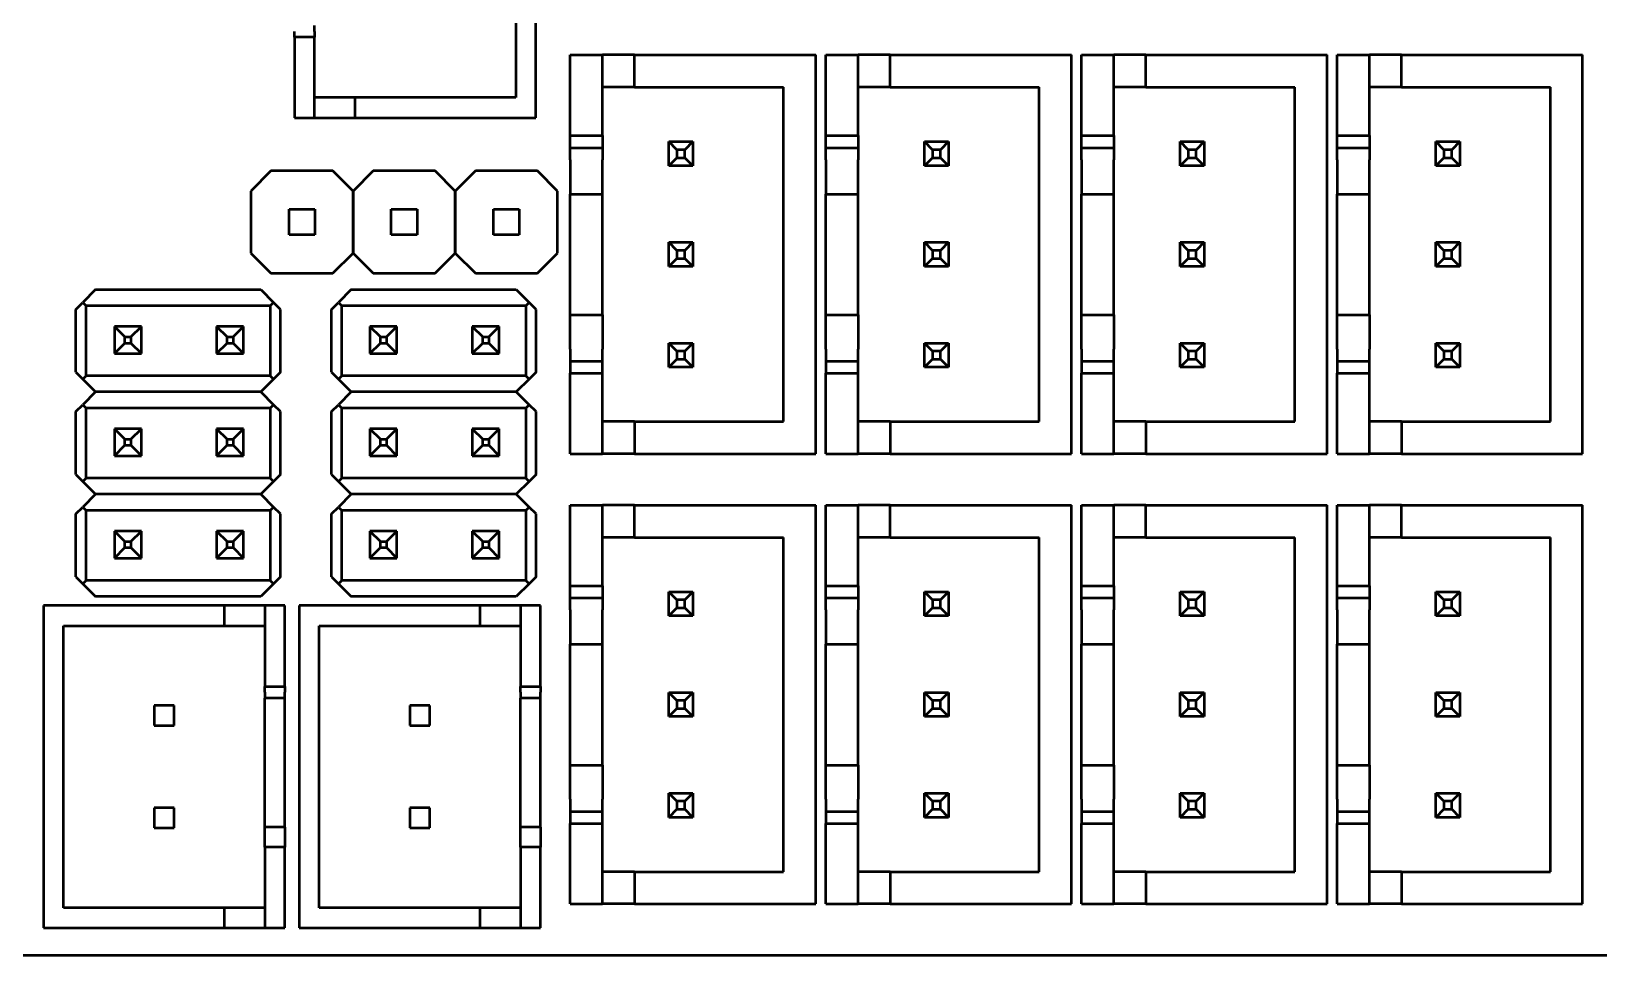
# Model space of a CAD drawing. Header units: inches. Extents: x 5.31 to 11.69, y 3.53 to 7.47.
# Drawn here: x 9.223 to 10.756, y 3.531 to 4.435 of the extents above; entities that cross this region are included whole.
import ezdxf

# ---------------------------------------------------------------- set-up
doc = ezdxf.new("R2010")
doc.units = ezdxf.units.IN
doc.header["$MEASUREMENT"] = 0
doc.layers.add('Visible (ANSI)', color=7, linetype='Continuous', lineweight=50)

msp = doc.modelspace()

# ---------------------------------------------------------------- linework, layer by layer
at = {"layer": 'Visible (ANSI)'}
for p, q in [((9.7168, 4.3504), (9.7168, 4.6653)), ((9.6971, 4.6456), (9.6971, 4.3701)), ((9.4806, 4.4292), (9.4806, 4.4349)), ((9.5003, 4.4349), (9.5003, 4.4407)), ((9.5003, 4.4349), (9.5003, 4.4292)), ((9.4806, 4.4292), (9.4806, 4.3504)), ((9.5003, 4.4292), (9.4806, 4.4292)), ((9.5003, 4.3504), (9.5003, 4.4292)), ((9.7503, 4.4118), (9.7818, 4.4118)), ((9.7503, 4.333), (9.7503, 4.4118)), ((9.8133, 4.4118), (9.7818, 4.4118)), ((9.7818, 4.333), (9.7818, 4.4118)), ((9.8133, 4.4118), (9.9904, 4.4118)), ((9.8133, 4.3803), (9.8133, 4.4118)), ((9.9904, 4.022), (9.9904, 4.4118)), ((10.0003, 4.4118), (10.0318, 4.4118)), ((10.0003, 4.333), (10.0003, 4.4118)), ((10.0633, 4.4118), (10.0318, 4.4118)), ((10.0318, 4.333), (10.0318, 4.4118)), ((10.0633, 4.4118), (10.2404, 4.4118)), ((10.0633, 4.3803), (10.0633, 4.4118)), ((10.2404, 4.022), (10.2404, 4.4118)), ((10.2503, 4.4118), (10.2818, 4.4118)), ((10.2503, 4.333), (10.2503, 4.4118)), ((10.3133, 4.4118), (10.2818, 4.4118)), ((10.2818, 4.333), (10.2818, 4.4118)), ((10.3133, 4.4118), (10.4904, 4.4118)), ((10.3133, 4.3803), (10.3133, 4.4118)), ((10.4904, 4.022), (10.4904, 4.4118)), ((10.5003, 4.4118), (10.5318, 4.4118)), ((10.5003, 4.333), (10.5003, 4.4118)), ((10.5633, 4.4118), (10.5318, 4.4118)), ((10.5318, 4.333), (10.5318, 4.4118)), ((10.5633, 4.4118), (10.7404, 4.4118)), ((10.5633, 4.3803), (10.5633, 4.4118)), ((10.7404, 4.022), (10.7404, 4.4118)), ((9.5398, 4.3701), (9.5003, 4.3701)), ((9.6971, 4.3701), (9.5398, 4.3701)), ((9.5398, 4.3701), (9.5398, 4.3504)), ((9.8133, 4.3803), (9.7818, 4.3803)), ((9.8133, 4.3803), (9.9589, 4.3803)), ((9.9589, 4.0535), (9.9589, 4.3803)), ((10.0633, 4.3803), (10.0318, 4.3803)), ((10.0633, 4.3803), (10.2089, 4.3803)), ((10.2089, 4.0535), (10.2089, 4.3803)), ((10.3133, 4.3803), (10.2818, 4.3803)), ((10.3133, 4.3803), (10.4589, 4.3803)), ((10.4589, 4.0535), (10.4589, 4.3803)), ((10.5633, 4.3803), (10.5318, 4.3803)), ((10.5633, 4.3803), (10.7089, 4.3803)), ((10.7089, 4.0535), (10.7089, 4.3803)), ((9.4806, 4.3504), (9.5003, 4.3504)), ((9.5003, 4.3504), (9.5398, 4.3504)), ((9.5398, 4.3504), (9.7168, 4.3504)), ((9.7503, 4.333), (9.7818, 4.333)), ((9.7503, 4.3212), (9.7503, 4.333)), ((9.7818, 4.333), (9.7818, 4.3212)), ((9.8467, 4.3271), (9.8703, 4.3271)), ((9.8467, 4.3035), (9.8467, 4.3271)), ((9.8546, 4.3192), (9.8467, 4.3271)), ((9.8703, 4.3271), (9.8625, 4.3192)), ((9.8703, 4.3271), (9.8703, 4.3035)), ((10.0003, 4.333), (10.0318, 4.333)), ((10.0003, 4.3212), (10.0003, 4.333)), ((10.0318, 4.333), (10.0318, 4.3212)), ((10.0967, 4.3271), (10.1203, 4.3271)), ((10.0967, 4.3035), (10.0967, 4.3271)), ((10.1046, 4.3192), (10.0967, 4.3271)), ((10.1203, 4.3271), (10.1125, 4.3192)), ((10.1203, 4.3271), (10.1203, 4.3035)), ((10.2503, 4.333), (10.2818, 4.333)), ((10.2503, 4.3212), (10.2503, 4.333)), ((10.2818, 4.333), (10.2818, 4.3212)), ((10.3467, 4.3271), (10.3703, 4.3271)), ((10.3467, 4.3035), (10.3467, 4.3271)), ((10.3546, 4.3192), (10.3467, 4.3271)), ((10.3703, 4.3271), (10.3625, 4.3192)), ((10.3703, 4.3271), (10.3703, 4.3035)), ((10.5003, 4.333), (10.5318, 4.333)), ((10.5003, 4.3212), (10.5003, 4.333)), ((10.5318, 4.333), (10.5318, 4.3212)), ((10.5967, 4.3271), (10.6203, 4.3271)), ((10.5967, 4.3035), (10.5967, 4.3271)), ((10.6046, 4.3192), (10.5967, 4.3271)), ((10.6203, 4.3271), (10.6125, 4.3192)), ((10.6203, 4.3271), (10.6203, 4.3035)), ((9.7503, 4.3094), (9.7503, 4.3212)), ((9.7503, 4.3212), (9.7818, 4.3212)), ((9.7503, 4.3094), (9.7503, 4.2759)), ((9.7818, 4.3212), (9.7818, 4.3094)), ((9.7818, 4.2759), (9.7818, 4.3094)), ((9.8546, 4.3114), (9.8467, 4.3035)), ((9.8546, 4.3192), (9.8546, 4.3114)), ((9.8625, 4.3192), (9.8546, 4.3192)), ((9.8546, 4.3114), (9.8625, 4.3114)), ((9.8625, 4.3114), (9.8625, 4.3192)), ((9.8703, 4.3035), (9.8625, 4.3114)), ((10.0003, 4.3094), (10.0003, 4.3212)), ((10.0003, 4.3212), (10.0318, 4.3212)), ((10.0003, 4.3094), (10.0003, 4.2759)), ((10.0318, 4.3212), (10.0318, 4.3094)), ((10.0318, 4.2759), (10.0318, 4.3094)), ((10.1046, 4.3114), (10.0967, 4.3035)), ((10.1046, 4.3192), (10.1046, 4.3114)), ((10.1125, 4.3192), (10.1046, 4.3192)), ((10.1046, 4.3114), (10.1125, 4.3114)), ((10.1125, 4.3114), (10.1125, 4.3192)), ((10.1203, 4.3035), (10.1125, 4.3114)), ((10.2503, 4.3094), (10.2503, 4.3212)), ((10.2503, 4.3212), (10.2818, 4.3212)), ((10.2503, 4.3094), (10.2503, 4.2759)), ((10.2818, 4.3212), (10.2818, 4.3094)), ((10.2818, 4.2759), (10.2818, 4.3094)), ((10.3546, 4.3114), (10.3467, 4.3035)), ((10.3546, 4.3192), (10.3546, 4.3114)), ((10.3625, 4.3192), (10.3546, 4.3192)), ((10.3546, 4.3114), (10.3625, 4.3114)), ((10.3625, 4.3114), (10.3625, 4.3192)), ((10.3703, 4.3035), (10.3625, 4.3114)), ((10.5003, 4.3094), (10.5003, 4.3212)), ((10.5003, 4.3212), (10.5318, 4.3212)), ((10.5003, 4.3094), (10.5003, 4.2759)), ((10.5318, 4.3212), (10.5318, 4.3094)), ((10.5318, 4.2759), (10.5318, 4.3094)), ((10.6046, 4.3114), (10.5967, 4.3035)), ((10.6046, 4.3192), (10.6046, 4.3114)), ((10.6125, 4.3192), (10.6046, 4.3192)), ((10.6046, 4.3114), (10.6125, 4.3114)), ((10.6125, 4.3114), (10.6125, 4.3192)), ((10.6203, 4.3035), (10.6125, 4.3114)), ((9.4576, 4.2985), (9.4379, 4.2788)), ((9.5183, 4.2985), (9.4576, 4.2985)), ((9.5379, 4.2788), (9.5183, 4.2985)), ((9.5576, 4.2985), (9.5379, 4.2788)), ((9.6183, 4.2985), (9.5576, 4.2985)), ((9.6379, 4.2788), (9.6183, 4.2985)), ((9.6576, 4.2985), (9.6379, 4.2788)), ((9.7183, 4.2985), (9.6576, 4.2985)), ((9.7379, 4.2788), (9.7183, 4.2985)), ((9.8703, 4.3035), (9.8467, 4.3035)), ((10.1203, 4.3035), (10.0967, 4.3035)), ((10.3703, 4.3035), (10.3467, 4.3035)), ((10.6203, 4.3035), (10.5967, 4.3035)), ((9.4379, 4.2788), (9.4379, 4.2182)), ((9.5379, 4.2788), (9.5379, 4.2182)), ((9.5379, 4.2182), (9.5379, 4.2788)), ((9.6379, 4.2788), (9.6379, 4.2182)), ((9.6379, 4.2182), (9.6379, 4.2788)), ((9.7379, 4.2182), (9.7379, 4.2788)), ((9.4753, 4.2611), (9.5005, 4.2611)), ((9.4753, 4.2359), (9.4753, 4.2611)), ((9.5005, 4.2611), (9.5005, 4.2359)), ((9.5753, 4.2611), (9.6005, 4.2611)), ((9.5753, 4.2359), (9.5753, 4.2611)), ((9.6005, 4.2611), (9.6005, 4.2359)), ((9.6753, 4.2611), (9.7005, 4.2611)), ((9.6753, 4.2359), (9.6753, 4.2611)), ((9.7005, 4.2611), (9.7005, 4.2359)), ((9.7503, 4.2759), (9.7818, 4.2759)), ((9.7503, 4.1578), (9.7503, 4.2759)), ((9.7818, 4.1578), (9.7818, 4.2759)), ((10.0003, 4.2759), (10.0318, 4.2759)), ((10.0003, 4.1578), (10.0003, 4.2759)), ((10.0318, 4.1578), (10.0318, 4.2759)), ((10.2503, 4.2759), (10.2818, 4.2759)), ((10.2503, 4.1578), (10.2503, 4.2759)), ((10.2818, 4.1578), (10.2818, 4.2759)), ((10.5003, 4.2759), (10.5318, 4.2759)), ((10.5003, 4.1578), (10.5003, 4.2759)), ((10.5318, 4.1578), (10.5318, 4.2759)), ((9.5005, 4.2359), (9.4753, 4.2359)), ((9.6005, 4.2359), (9.5753, 4.2359)), ((9.7005, 4.2359), (9.6753, 4.2359)), ((9.4379, 4.2182), (9.4576, 4.1985)), ((9.5183, 4.1985), (9.5379, 4.2182)), ((9.5379, 4.2182), (9.5576, 4.1985)), ((9.6183, 4.1985), (9.6379, 4.2182)), ((9.6379, 4.2182), (9.6576, 4.1985)), ((9.7183, 4.1985), (9.7379, 4.2182)), ((9.8467, 4.2287), (9.8703, 4.2287)), ((9.8467, 4.2051), (9.8467, 4.2287)), ((9.8546, 4.2208), (9.8467, 4.2287)), ((9.8546, 4.2208), (9.8546, 4.2129)), ((9.8625, 4.2208), (9.8546, 4.2208)), ((9.8703, 4.2287), (9.8625, 4.2208)), ((9.8625, 4.2129), (9.8625, 4.2208)), ((9.8703, 4.2287), (9.8703, 4.2051)), ((10.0967, 4.2287), (10.1203, 4.2287)), ((10.0967, 4.2051), (10.0967, 4.2287)), ((10.1046, 4.2208), (10.0967, 4.2287)), ((10.1046, 4.2208), (10.1046, 4.2129)), ((10.1125, 4.2208), (10.1046, 4.2208)), ((10.1203, 4.2287), (10.1125, 4.2208)), ((10.1125, 4.2129), (10.1125, 4.2208)), ((10.1203, 4.2287), (10.1203, 4.2051)), ((10.3467, 4.2287), (10.3703, 4.2287)), ((10.3467, 4.2051), (10.3467, 4.2287)), ((10.3546, 4.2208), (10.3467, 4.2287)), ((10.3546, 4.2208), (10.3546, 4.2129)), ((10.3625, 4.2208), (10.3546, 4.2208)), ((10.3703, 4.2287), (10.3625, 4.2208)), ((10.3625, 4.2129), (10.3625, 4.2208)), ((10.3703, 4.2287), (10.3703, 4.2051)), ((10.5967, 4.2287), (10.6203, 4.2287)), ((10.5967, 4.2051), (10.5967, 4.2287)), ((10.6046, 4.2208), (10.5967, 4.2287)), ((10.6046, 4.2208), (10.6046, 4.2129)), ((10.6125, 4.2208), (10.6046, 4.2208)), ((10.6203, 4.2287), (10.6125, 4.2208)), ((10.6125, 4.2129), (10.6125, 4.2208)), ((10.6203, 4.2287), (10.6203, 4.2051)), ((9.8546, 4.2129), (9.8467, 4.2051)), ((9.8703, 4.2051), (9.8467, 4.2051)), ((9.8546, 4.2129), (9.8625, 4.2129)), ((9.8703, 4.2051), (9.8625, 4.2129)), ((10.1046, 4.2129), (10.0967, 4.2051)), ((10.1203, 4.2051), (10.0967, 4.2051)), ((10.1046, 4.2129), (10.1125, 4.2129)), ((10.1203, 4.2051), (10.1125, 4.2129)), ((10.3546, 4.2129), (10.3467, 4.2051)), ((10.3703, 4.2051), (10.3467, 4.2051)), ((10.3546, 4.2129), (10.3625, 4.2129)), ((10.3703, 4.2051), (10.3625, 4.2129)), ((10.6046, 4.2129), (10.5967, 4.2051)), ((10.6203, 4.2051), (10.5967, 4.2051)), ((10.6046, 4.2129), (10.6125, 4.2129)), ((10.6203, 4.2051), (10.6125, 4.2129)), ((9.4576, 4.1985), (9.5183, 4.1985)), ((9.5576, 4.1985), (9.6183, 4.1985)), ((9.6576, 4.1985), (9.7183, 4.1985)), ((9.2669, 4.1632), (9.2737, 4.17)), ((9.2862, 4.1825), (9.2737, 4.17)), ((9.2737, 4.17), (9.2769, 4.1667)), ((9.2862, 4.1825), (9.4476, 4.1825)), ((9.4476, 4.1825), (9.4602, 4.17)), ((9.4602, 4.17), (9.4569, 4.1667)), ((9.4669, 4.1632), (9.4602, 4.17)), ((9.5169, 4.1632), (9.5237, 4.17)), ((9.5362, 4.1825), (9.5237, 4.17)), ((9.5237, 4.17), (9.5269, 4.1667)), ((9.5362, 4.1825), (9.6976, 4.1825)), ((9.6976, 4.1825), (9.7102, 4.17)), ((9.7102, 4.17), (9.7069, 4.1667)), ((9.7169, 4.1632), (9.7102, 4.17)), ((9.2669, 4.1018), (9.2669, 4.1632)), ((9.4569, 4.1667), (9.2769, 4.1667)), ((9.2769, 4.0982), (9.2769, 4.1667)), ((9.4569, 4.1667), (9.4569, 4.0982)), ((9.4669, 4.1018), (9.4669, 4.1632)), ((9.5169, 4.1018), (9.5169, 4.1632)), ((9.7069, 4.1667), (9.5269, 4.1667)), ((9.5269, 4.0982), (9.5269, 4.1667)), ((9.7069, 4.1667), (9.7069, 4.0982)), ((9.7169, 4.1018), (9.7169, 4.1632)), ((9.7503, 4.1578), (9.7818, 4.1578)), ((9.7503, 4.1244), (9.7503, 4.1578)), ((9.7818, 4.1578), (9.7818, 4.1244)), ((10.0003, 4.1578), (10.0318, 4.1578)), ((10.0003, 4.1244), (10.0003, 4.1578)), ((10.0318, 4.1578), (10.0318, 4.1244)), ((10.2503, 4.1578), (10.2818, 4.1578)), ((10.2503, 4.1244), (10.2503, 4.1578)), ((10.2818, 4.1578), (10.2818, 4.1244)), ((10.5003, 4.1578), (10.5318, 4.1578)), ((10.5003, 4.1244), (10.5003, 4.1578)), ((10.5318, 4.1578), (10.5318, 4.1244)), ((9.3309, 4.1465), (9.3045, 4.1465)), ((9.3045, 4.1465), (9.3045, 4.1201)), ((9.3045, 4.1465), (9.3148, 4.1362)), ((9.3207, 4.1362), (9.3309, 4.1465)), ((9.3309, 4.1201), (9.3309, 4.1465)), ((9.4309, 4.1465), (9.4045, 4.1465)), ((9.4045, 4.1465), (9.4045, 4.1201)), ((9.4045, 4.1465), (9.4148, 4.1362)), ((9.4207, 4.1362), (9.4309, 4.1465)), ((9.4309, 4.1201), (9.4309, 4.1465)), ((9.5809, 4.1465), (9.5545, 4.1465)), ((9.5545, 4.1465), (9.5545, 4.1201)), ((9.5545, 4.1465), (9.5648, 4.1362)), ((9.5707, 4.1362), (9.5809, 4.1465)), ((9.5809, 4.1201), (9.5809, 4.1465)), ((9.6809, 4.1465), (9.6545, 4.1465)), ((9.6545, 4.1465), (9.6545, 4.1201)), ((9.6545, 4.1465), (9.6648, 4.1362)), ((9.6707, 4.1362), (9.6809, 4.1465)), ((9.6809, 4.1201), (9.6809, 4.1465)), ((9.3045, 4.1201), (9.3148, 4.1303)), ((9.3148, 4.1362), (9.3207, 4.1362)), ((9.3148, 4.1303), (9.3148, 4.1362)), ((9.3148, 4.1303), (9.3207, 4.1303)), ((9.3207, 4.1362), (9.3207, 4.1303)), ((9.3207, 4.1303), (9.3309, 4.1201)), ((9.4045, 4.1201), (9.4148, 4.1303)), ((9.4148, 4.1362), (9.4207, 4.1362)), ((9.4148, 4.1303), (9.4148, 4.1362)), ((9.4148, 4.1303), (9.4207, 4.1303)), ((9.4207, 4.1362), (9.4207, 4.1303)), ((9.4207, 4.1303), (9.4309, 4.1201)), ((9.5545, 4.1201), (9.5648, 4.1303)), ((9.5648, 4.1362), (9.5707, 4.1362)), ((9.5648, 4.1303), (9.5648, 4.1362)), ((9.5648, 4.1303), (9.5707, 4.1303)), ((9.5707, 4.1362), (9.5707, 4.1303)), ((9.5707, 4.1303), (9.5809, 4.1201)), ((9.6545, 4.1201), (9.6648, 4.1303)), ((9.6648, 4.1362), (9.6707, 4.1362)), ((9.6648, 4.1303), (9.6648, 4.1362)), ((9.6648, 4.1303), (9.6707, 4.1303)), ((9.6707, 4.1362), (9.6707, 4.1303)), ((9.6707, 4.1303), (9.6809, 4.1201)), ((9.7503, 4.1244), (9.7503, 4.1125)), ((9.7818, 4.1125), (9.7818, 4.1244)), ((9.8467, 4.1303), (9.8703, 4.1303)), ((9.8467, 4.1066), (9.8467, 4.1303)), ((9.8546, 4.1224), (9.8467, 4.1303)), ((9.8703, 4.1303), (9.8625, 4.1224)), ((9.8703, 4.1303), (9.8703, 4.1066)), ((10.0003, 4.1244), (10.0003, 4.1125)), ((10.0318, 4.1125), (10.0318, 4.1244)), ((10.0967, 4.1303), (10.1203, 4.1303)), ((10.0967, 4.1066), (10.0967, 4.1303)), ((10.1046, 4.1224), (10.0967, 4.1303)), ((10.1203, 4.1303), (10.1125, 4.1224)), ((10.1203, 4.1303), (10.1203, 4.1066)), ((10.2503, 4.1244), (10.2503, 4.1125)), ((10.2818, 4.1125), (10.2818, 4.1244)), ((10.3467, 4.1303), (10.3703, 4.1303)), ((10.3467, 4.1066), (10.3467, 4.1303)), ((10.3546, 4.1224), (10.3467, 4.1303)), ((10.3703, 4.1303), (10.3625, 4.1224)), ((10.3703, 4.1303), (10.3703, 4.1066)), ((10.5003, 4.1244), (10.5003, 4.1125)), ((10.5318, 4.1125), (10.5318, 4.1244)), ((10.5967, 4.1303), (10.6203, 4.1303)), ((10.5967, 4.1066), (10.5967, 4.1303)), ((10.6046, 4.1224), (10.5967, 4.1303)), ((10.6203, 4.1303), (10.6125, 4.1224)), ((10.6203, 4.1303), (10.6203, 4.1066)), ((9.3045, 4.1201), (9.3309, 4.1201)), ((9.4045, 4.1201), (9.4309, 4.1201)), ((9.5545, 4.1201), (9.5809, 4.1201)), ((9.6545, 4.1201), (9.6809, 4.1201)), ((9.7503, 4.1125), (9.7503, 4.1007)), ((9.7503, 4.1125), (9.7818, 4.1125)), ((9.7818, 4.1007), (9.7818, 4.1125)), ((9.8546, 4.1145), (9.8467, 4.1066)), ((9.8546, 4.1224), (9.8546, 4.1145)), ((9.8625, 4.1224), (9.8546, 4.1224)), ((9.8546, 4.1145), (9.8625, 4.1145)), ((9.8625, 4.1145), (9.8625, 4.1224)), ((9.8703, 4.1066), (9.8625, 4.1145)), ((10.0003, 4.1125), (10.0003, 4.1007)), ((10.0003, 4.1125), (10.0318, 4.1125)), ((10.0318, 4.1007), (10.0318, 4.1125)), ((10.1046, 4.1145), (10.0967, 4.1066)), ((10.1046, 4.1224), (10.1046, 4.1145)), ((10.1125, 4.1224), (10.1046, 4.1224)), ((10.1046, 4.1145), (10.1125, 4.1145)), ((10.1125, 4.1145), (10.1125, 4.1224)), ((10.1203, 4.1066), (10.1125, 4.1145)), ((10.2503, 4.1125), (10.2503, 4.1007)), ((10.2503, 4.1125), (10.2818, 4.1125)), ((10.2818, 4.1007), (10.2818, 4.1125)), ((10.3546, 4.1145), (10.3467, 4.1066)), ((10.3546, 4.1224), (10.3546, 4.1145)), ((10.3625, 4.1224), (10.3546, 4.1224)), ((10.3546, 4.1145), (10.3625, 4.1145)), ((10.3625, 4.1145), (10.3625, 4.1224)), ((10.3703, 4.1066), (10.3625, 4.1145)), ((10.5003, 4.1125), (10.5003, 4.1007)), ((10.5003, 4.1125), (10.5318, 4.1125)), ((10.5318, 4.1007), (10.5318, 4.1125)), ((10.6046, 4.1145), (10.5967, 4.1066)), ((10.6046, 4.1224), (10.6046, 4.1145)), ((10.6125, 4.1224), (10.6046, 4.1224)), ((10.6046, 4.1145), (10.6125, 4.1145)), ((10.6125, 4.1145), (10.6125, 4.1224)), ((10.6203, 4.1066), (10.6125, 4.1145)), ((9.2669, 4.1018), (9.2737, 4.095)), ((9.2769, 4.0982), (9.2737, 4.095)), ((9.2737, 4.095), (9.2862, 4.0825)), ((9.4569, 4.0982), (9.2769, 4.0982)), ((9.4602, 4.095), (9.4476, 4.0825)), ((9.4569, 4.0982), (9.4602, 4.095)), ((9.4669, 4.1018), (9.4602, 4.095)), ((9.5169, 4.1018), (9.5237, 4.095)), ((9.5269, 4.0982), (9.5237, 4.095)), ((9.5237, 4.095), (9.5362, 4.0825)), ((9.7069, 4.0982), (9.5269, 4.0982)), ((9.7102, 4.095), (9.6976, 4.0825)), ((9.7069, 4.0982), (9.7102, 4.095)), ((9.7169, 4.1018), (9.7102, 4.095)), ((9.7503, 4.1007), (9.7818, 4.1007)), ((9.7503, 4.022), (9.7503, 4.1007)), ((9.7818, 4.022), (9.7818, 4.1007)), ((9.8703, 4.1066), (9.8467, 4.1066)), ((10.0003, 4.1007), (10.0318, 4.1007)), ((10.0003, 4.022), (10.0003, 4.1007)), ((10.0318, 4.022), (10.0318, 4.1007)), ((10.1203, 4.1066), (10.0967, 4.1066)), ((10.2503, 4.1007), (10.2818, 4.1007)), ((10.2503, 4.022), (10.2503, 4.1007)), ((10.2818, 4.022), (10.2818, 4.1007)), ((10.3703, 4.1066), (10.3467, 4.1066)), ((10.5003, 4.1007), (10.5318, 4.1007)), ((10.5003, 4.022), (10.5003, 4.1007)), ((10.5318, 4.022), (10.5318, 4.1007)), ((10.6203, 4.1066), (10.5967, 4.1066)), ((9.2862, 4.0825), (9.2737, 4.07)), ((9.4476, 4.0825), (9.2862, 4.0825)), ((9.4476, 4.0825), (9.4602, 4.07)), ((9.5362, 4.0825), (9.5237, 4.07)), ((9.6976, 4.0825), (9.5362, 4.0825)), ((9.6976, 4.0825), (9.7102, 4.07)), ((9.2669, 4.0632), (9.2737, 4.07)), ((9.2669, 4.0018), (9.2669, 4.0632)), ((9.2737, 4.07), (9.2769, 4.0667)), ((9.4569, 4.0667), (9.2769, 4.0667)), ((9.2769, 3.9982), (9.2769, 4.0667)), ((9.4602, 4.07), (9.4569, 4.0667)), ((9.4569, 4.0667), (9.4569, 3.9982)), ((9.4669, 4.0632), (9.4602, 4.07)), ((9.4669, 4.0018), (9.4669, 4.0632)), ((9.5169, 4.0632), (9.5237, 4.07)), ((9.5169, 4.0018), (9.5169, 4.0632)), ((9.5237, 4.07), (9.5269, 4.0667)), ((9.7069, 4.0667), (9.5269, 4.0667)), ((9.5269, 3.9982), (9.5269, 4.0667)), ((9.7102, 4.07), (9.7069, 4.0667)), ((9.7069, 4.0667), (9.7069, 3.9982)), ((9.7169, 4.0632), (9.7102, 4.07)), ((9.7169, 4.0018), (9.7169, 4.0632)), ((9.3309, 4.0465), (9.3045, 4.0465)), ((9.3045, 4.0465), (9.3045, 4.0201)), ((9.3045, 4.0465), (9.3148, 4.0362)), ((9.3207, 4.0362), (9.3309, 4.0465)), ((9.3309, 4.0201), (9.3309, 4.0465)), ((9.4309, 4.0465), (9.4045, 4.0465)), ((9.4045, 4.0465), (9.4045, 4.0201)), ((9.4045, 4.0465), (9.4148, 4.0362)), ((9.4207, 4.0362), (9.4309, 4.0465)), ((9.4309, 4.0201), (9.4309, 4.0465)), ((9.5809, 4.0465), (9.5545, 4.0465)), ((9.5545, 4.0465), (9.5545, 4.0201)), ((9.5545, 4.0465), (9.5648, 4.0362)), ((9.5707, 4.0362), (9.5809, 4.0465)), ((9.5809, 4.0201), (9.5809, 4.0465)), ((9.6809, 4.0465), (9.6545, 4.0465)), ((9.6545, 4.0465), (9.6545, 4.0201)), ((9.6545, 4.0465), (9.6648, 4.0362)), ((9.6707, 4.0362), (9.6809, 4.0465)), ((9.6809, 4.0201), (9.6809, 4.0465)), ((9.8133, 4.0535), (9.7818, 4.0535)), ((9.8133, 4.0535), (9.8133, 4.022)), ((9.8133, 4.0535), (9.9589, 4.0535)), ((10.0633, 4.0535), (10.0318, 4.0535)), ((10.0633, 4.0535), (10.0633, 4.022)), ((10.0633, 4.0535), (10.2089, 4.0535)), ((10.3133, 4.0535), (10.2818, 4.0535)), ((10.3133, 4.0535), (10.3133, 4.022)), ((10.3133, 4.0535), (10.4589, 4.0535)), ((10.5633, 4.0535), (10.5318, 4.0535)), ((10.5633, 4.0535), (10.5633, 4.022)), ((10.5633, 4.0535), (10.7089, 4.0535)), ((9.3148, 4.0362), (9.3207, 4.0362)), ((9.3148, 4.0303), (9.3148, 4.0362)), ((9.3207, 4.0362), (9.3207, 4.0303)), ((9.4148, 4.0362), (9.4207, 4.0362)), ((9.4148, 4.0303), (9.4148, 4.0362)), ((9.4207, 4.0362), (9.4207, 4.0303)), ((9.5648, 4.0362), (9.5707, 4.0362)), ((9.5648, 4.0303), (9.5648, 4.0362)), ((9.5707, 4.0362), (9.5707, 4.0303)), ((9.6648, 4.0362), (9.6707, 4.0362)), ((9.6648, 4.0303), (9.6648, 4.0362)), ((9.6707, 4.0362), (9.6707, 4.0303)), ((9.3045, 4.0201), (9.3148, 4.0303)), ((9.3045, 4.0201), (9.3309, 4.0201)), ((9.3148, 4.0303), (9.3207, 4.0303)), ((9.3207, 4.0303), (9.3309, 4.0201)), ((9.4045, 4.0201), (9.4148, 4.0303)), ((9.4045, 4.0201), (9.4309, 4.0201)), ((9.4148, 4.0303), (9.4207, 4.0303)), ((9.4207, 4.0303), (9.4309, 4.0201)), ((9.5545, 4.0201), (9.5648, 4.0303)), ((9.5545, 4.0201), (9.5809, 4.0201)), ((9.5648, 4.0303), (9.5707, 4.0303)), ((9.5707, 4.0303), (9.5809, 4.0201)), ((9.6545, 4.0201), (9.6648, 4.0303)), ((9.6545, 4.0201), (9.6809, 4.0201)), ((9.6648, 4.0303), (9.6707, 4.0303)), ((9.6707, 4.0303), (9.6809, 4.0201)), ((9.7503, 4.022), (9.7818, 4.022)), ((9.8133, 4.022), (9.7818, 4.022)), ((9.8133, 4.022), (9.9904, 4.022)), ((10.0003, 4.022), (10.0318, 4.022)), ((10.0633, 4.022), (10.0318, 4.022)), ((10.0633, 4.022), (10.2404, 4.022)), ((10.2503, 4.022), (10.2818, 4.022)), ((10.3133, 4.022), (10.2818, 4.022)), ((10.3133, 4.022), (10.4904, 4.022)), ((10.5003, 4.022), (10.5318, 4.022)), ((10.5633, 4.022), (10.5318, 4.022)), ((10.5633, 4.022), (10.7404, 4.022)), ((9.2669, 4.0018), (9.2737, 3.995)), ((9.4669, 4.0018), (9.4602, 3.995)), ((9.5169, 4.0018), (9.5237, 3.995)), ((9.7169, 4.0018), (9.7102, 3.995)), ((9.2769, 3.9982), (9.2737, 3.995)), ((9.2737, 3.995), (9.2862, 3.9825)), ((9.4569, 3.9982), (9.2769, 3.9982)), ((9.4602, 3.995), (9.4476, 3.9825)), ((9.4569, 3.9982), (9.4602, 3.995)), ((9.5269, 3.9982), (9.5237, 3.995)), ((9.5237, 3.995), (9.5362, 3.9825)), ((9.7069, 3.9982), (9.5269, 3.9982)), ((9.7102, 3.995), (9.6976, 3.9825)), ((9.7069, 3.9982), (9.7102, 3.995)), ((9.2669, 3.9632), (9.2737, 3.97)), ((9.2862, 3.9825), (9.2737, 3.97)), ((9.2737, 3.97), (9.2769, 3.9667)), ((9.4476, 3.9825), (9.2862, 3.9825)), ((9.4476, 3.9825), (9.4602, 3.97)), ((9.4602, 3.97), (9.4569, 3.9667)), ((9.4669, 3.9632), (9.4602, 3.97)), ((9.5169, 3.9632), (9.5237, 3.97)), ((9.5362, 3.9825), (9.5237, 3.97)), ((9.5237, 3.97), (9.5269, 3.9667)), ((9.6976, 3.9825), (9.5362, 3.9825)), ((9.6976, 3.9825), (9.7102, 3.97)), ((9.7102, 3.97), (9.7069, 3.9667)), ((9.7169, 3.9632), (9.7102, 3.97)), ((9.7503, 3.9718), (9.7818, 3.9718)), ((9.7503, 3.893), (9.7503, 3.9718)), ((9.8133, 3.9718), (9.7818, 3.9718)), ((9.7818, 3.893), (9.7818, 3.9718)), ((9.8133, 3.9718), (9.9904, 3.9718)), ((9.8133, 3.9403), (9.8133, 3.9718)), ((9.9904, 3.582), (9.9904, 3.9718)), ((10.0003, 3.9718), (10.0318, 3.9718)), ((10.0003, 3.893), (10.0003, 3.9718)), ((10.0633, 3.9718), (10.0318, 3.9718)), ((10.0318, 3.893), (10.0318, 3.9718)), ((10.0633, 3.9718), (10.2404, 3.9718)), ((10.0633, 3.9403), (10.0633, 3.9718)), ((10.2404, 3.582), (10.2404, 3.9718)), ((10.2503, 3.9718), (10.2818, 3.9718)), ((10.2503, 3.893), (10.2503, 3.9718)), ((10.3133, 3.9718), (10.2818, 3.9718)), ((10.2818, 3.893), (10.2818, 3.9718)), ((10.3133, 3.9718), (10.4904, 3.9718)), ((10.3133, 3.9403), (10.3133, 3.9718)), ((10.4904, 3.582), (10.4904, 3.9718)), ((10.5003, 3.9718), (10.5318, 3.9718)), ((10.5003, 3.893), (10.5003, 3.9718)), ((10.5633, 3.9718), (10.5318, 3.9718)), ((10.5318, 3.893), (10.5318, 3.9718)), ((10.5633, 3.9718), (10.7404, 3.9718)), ((10.5633, 3.9403), (10.5633, 3.9718)), ((10.7404, 3.582), (10.7404, 3.9718)), ((9.2669, 3.9018), (9.2669, 3.9632)), ((9.4569, 3.9667), (9.2769, 3.9667)), ((9.2769, 3.8982), (9.2769, 3.9667)), ((9.4569, 3.9667), (9.4569, 3.8982)), ((9.4669, 3.9018), (9.4669, 3.9632)), ((9.5169, 3.9018), (9.5169, 3.9632)), ((9.7069, 3.9667), (9.5269, 3.9667)), ((9.5269, 3.8982), (9.5269, 3.9667)), ((9.7069, 3.9667), (9.7069, 3.8982)), ((9.7169, 3.9018), (9.7169, 3.9632)), ((9.3309, 3.9465), (9.3045, 3.9465)), ((9.3045, 3.9465), (9.3045, 3.9201)), ((9.3045, 3.9465), (9.3148, 3.9362)), ((9.3207, 3.9362), (9.3309, 3.9465)), ((9.3309, 3.9201), (9.3309, 3.9465)), ((9.4309, 3.9465), (9.4045, 3.9465)), ((9.4045, 3.9465), (9.4045, 3.9201)), ((9.4045, 3.9465), (9.4148, 3.9362)), ((9.4207, 3.9362), (9.4309, 3.9465)), ((9.4309, 3.9201), (9.4309, 3.9465)), ((9.5809, 3.9465), (9.5545, 3.9465)), ((9.5545, 3.9465), (9.5545, 3.9201)), ((9.5545, 3.9465), (9.5648, 3.9362)), ((9.5707, 3.9362), (9.5809, 3.9465)), ((9.5809, 3.9201), (9.5809, 3.9465)), ((9.6809, 3.9465), (9.6545, 3.9465)), ((9.6545, 3.9465), (9.6545, 3.9201)), ((9.6545, 3.9465), (9.6648, 3.9362)), ((9.6707, 3.9362), (9.6809, 3.9465)), ((9.6809, 3.9201), (9.6809, 3.9465)), ((9.8133, 3.9403), (9.7818, 3.9403)), ((9.8133, 3.9403), (9.9589, 3.9403)), ((9.9589, 3.6135), (9.9589, 3.9403)), ((10.0633, 3.9403), (10.0318, 3.9403)), ((10.0633, 3.9403), (10.2089, 3.9403)), ((10.2089, 3.6135), (10.2089, 3.9403)), ((10.3133, 3.9403), (10.2818, 3.9403)), ((10.3133, 3.9403), (10.4589, 3.9403)), ((10.4589, 3.6135), (10.4589, 3.9403)), ((10.5633, 3.9403), (10.5318, 3.9403)), ((10.5633, 3.9403), (10.7089, 3.9403)), ((10.7089, 3.6135), (10.7089, 3.9403)), ((9.3045, 3.9201), (9.3148, 3.9303)), ((9.3148, 3.9362), (9.3207, 3.9362)), ((9.3148, 3.9303), (9.3148, 3.9362)), ((9.3148, 3.9303), (9.3207, 3.9303)), ((9.3207, 3.9362), (9.3207, 3.9303)), ((9.3207, 3.9303), (9.3309, 3.9201)), ((9.4045, 3.9201), (9.4148, 3.9303)), ((9.4148, 3.9362), (9.4207, 3.9362)), ((9.4148, 3.9303), (9.4148, 3.9362)), ((9.4148, 3.9303), (9.4207, 3.9303)), ((9.4207, 3.9362), (9.4207, 3.9303)), ((9.4207, 3.9303), (9.4309, 3.9201)), ((9.5545, 3.9201), (9.5648, 3.9303)), ((9.5648, 3.9362), (9.5707, 3.9362)), ((9.5648, 3.9303), (9.5648, 3.9362)), ((9.5648, 3.9303), (9.5707, 3.9303)), ((9.5707, 3.9362), (9.5707, 3.9303)), ((9.5707, 3.9303), (9.5809, 3.9201)), ((9.6545, 3.9201), (9.6648, 3.9303)), ((9.6648, 3.9362), (9.6707, 3.9362)), ((9.6648, 3.9303), (9.6648, 3.9362)), ((9.6648, 3.9303), (9.6707, 3.9303)), ((9.6707, 3.9362), (9.6707, 3.9303)), ((9.6707, 3.9303), (9.6809, 3.9201)), ((9.3045, 3.9201), (9.3309, 3.9201)), ((9.4045, 3.9201), (9.4309, 3.9201)), ((9.5545, 3.9201), (9.5809, 3.9201)), ((9.6545, 3.9201), (9.6809, 3.9201)), ((9.2669, 3.9018), (9.2737, 3.895)), ((9.2769, 3.8982), (9.2737, 3.895)), ((9.2737, 3.895), (9.2862, 3.8825)), ((9.4569, 3.8982), (9.2769, 3.8982)), ((9.4602, 3.895), (9.4476, 3.8825)), ((9.4569, 3.8982), (9.4602, 3.895)), ((9.4669, 3.9018), (9.4602, 3.895)), ((9.5169, 3.9018), (9.5237, 3.895)), ((9.5269, 3.8982), (9.5237, 3.895)), ((9.5237, 3.895), (9.5362, 3.8825)), ((9.7069, 3.8982), (9.5269, 3.8982)), ((9.7102, 3.895), (9.6976, 3.8825)), ((9.7069, 3.8982), (9.7102, 3.895)), ((9.7169, 3.9018), (9.7102, 3.895)), ((9.4476, 3.8825), (9.2862, 3.8825)), ((9.6976, 3.8825), (9.5362, 3.8825)), ((9.7503, 3.893), (9.7818, 3.893)), ((9.7503, 3.8812), (9.7503, 3.893)), ((9.7503, 3.8694), (9.7503, 3.8812)), ((9.7503, 3.8812), (9.7818, 3.8812)), ((9.7818, 3.893), (9.7818, 3.8812)), ((9.7818, 3.8812), (9.7818, 3.8694)), ((9.8467, 3.8871), (9.8703, 3.8871)), ((9.8467, 3.8635), (9.8467, 3.8871)), ((9.8546, 3.8792), (9.8467, 3.8871)), ((9.8546, 3.8792), (9.8546, 3.8714)), ((9.8625, 3.8792), (9.8546, 3.8792)), ((9.8703, 3.8871), (9.8625, 3.8792)), ((9.8625, 3.8714), (9.8625, 3.8792)), ((9.8703, 3.8871), (9.8703, 3.8635)), ((10.0003, 3.893), (10.0318, 3.893)), ((10.0003, 3.8812), (10.0003, 3.893)), ((10.0003, 3.8694), (10.0003, 3.8812)), ((10.0003, 3.8812), (10.0318, 3.8812)), ((10.0318, 3.893), (10.0318, 3.8812)), ((10.0318, 3.8812), (10.0318, 3.8694)), ((10.0967, 3.8871), (10.1203, 3.8871)), ((10.0967, 3.8635), (10.0967, 3.8871)), ((10.1046, 3.8792), (10.0967, 3.8871)), ((10.1046, 3.8792), (10.1046, 3.8714)), ((10.1125, 3.8792), (10.1046, 3.8792)), ((10.1203, 3.8871), (10.1125, 3.8792)), ((10.1125, 3.8714), (10.1125, 3.8792)), ((10.1203, 3.8871), (10.1203, 3.8635)), ((10.2503, 3.893), (10.2818, 3.893)), ((10.2503, 3.8812), (10.2503, 3.893)), ((10.2503, 3.8694), (10.2503, 3.8812)), ((10.2503, 3.8812), (10.2818, 3.8812)), ((10.2818, 3.893), (10.2818, 3.8812)), ((10.2818, 3.8812), (10.2818, 3.8694)), ((10.3467, 3.8871), (10.3703, 3.8871)), ((10.3467, 3.8635), (10.3467, 3.8871)), ((10.3546, 3.8792), (10.3467, 3.8871)), ((10.3546, 3.8792), (10.3546, 3.8714)), ((10.3625, 3.8792), (10.3546, 3.8792)), ((10.3703, 3.8871), (10.3625, 3.8792)), ((10.3625, 3.8714), (10.3625, 3.8792)), ((10.3703, 3.8871), (10.3703, 3.8635)), ((10.5003, 3.893), (10.5318, 3.893)), ((10.5003, 3.8812), (10.5003, 3.893)), ((10.5003, 3.8694), (10.5003, 3.8812)), ((10.5003, 3.8812), (10.5318, 3.8812)), ((10.5318, 3.893), (10.5318, 3.8812)), ((10.5318, 3.8812), (10.5318, 3.8694)), ((10.5967, 3.8871), (10.6203, 3.8871)), ((10.5967, 3.8635), (10.5967, 3.8871)), ((10.6046, 3.8792), (10.5967, 3.8871)), ((10.6046, 3.8792), (10.6046, 3.8714)), ((10.6125, 3.8792), (10.6046, 3.8792)), ((10.6203, 3.8871), (10.6125, 3.8792)), ((10.6125, 3.8714), (10.6125, 3.8792)), ((10.6203, 3.8871), (10.6203, 3.8635)), ((9.4121, 3.8736), (9.2351, 3.8736)), ((9.2351, 3.8736), (9.2351, 3.5586)), ((9.4516, 3.8736), (9.4121, 3.8736)), ((9.4121, 3.8539), (9.4121, 3.8736)), ((9.4713, 3.8736), (9.4516, 3.8736)), ((9.4516, 3.8736), (9.4516, 3.7947)), ((9.4713, 3.7947), (9.4713, 3.8736)), ((9.6621, 3.8736), (9.4851, 3.8736)), ((9.4851, 3.8736), (9.4851, 3.5586)), ((9.7016, 3.8736), (9.6621, 3.8736)), ((9.6621, 3.8539), (9.6621, 3.8736)), ((9.7213, 3.8736), (9.7016, 3.8736)), ((9.7016, 3.8736), (9.7016, 3.7947)), ((9.7213, 3.7947), (9.7213, 3.8736)), ((9.7503, 3.8694), (9.7503, 3.8359)), ((9.7818, 3.8359), (9.7818, 3.8694)), ((9.8546, 3.8714), (9.8467, 3.8635)), ((9.8703, 3.8635), (9.8467, 3.8635)), ((9.8546, 3.8714), (9.8625, 3.8714)), ((9.8703, 3.8635), (9.8625, 3.8714)), ((10.0003, 3.8694), (10.0003, 3.8359)), ((10.0318, 3.8359), (10.0318, 3.8694)), ((10.1046, 3.8714), (10.0967, 3.8635)), ((10.1203, 3.8635), (10.0967, 3.8635)), ((10.1046, 3.8714), (10.1125, 3.8714)), ((10.1203, 3.8635), (10.1125, 3.8714)), ((10.2503, 3.8694), (10.2503, 3.8359)), ((10.2818, 3.8359), (10.2818, 3.8694)), ((10.3546, 3.8714), (10.3467, 3.8635)), ((10.3703, 3.8635), (10.3467, 3.8635)), ((10.3546, 3.8714), (10.3625, 3.8714)), ((10.3703, 3.8635), (10.3625, 3.8714)), ((10.5003, 3.8694), (10.5003, 3.8359)), ((10.5318, 3.8359), (10.5318, 3.8694)), ((10.6046, 3.8714), (10.5967, 3.8635)), ((10.6203, 3.8635), (10.5967, 3.8635)), ((10.6046, 3.8714), (10.6125, 3.8714)), ((10.6203, 3.8635), (10.6125, 3.8714)), ((9.2548, 3.8539), (9.4121, 3.8539)), ((9.2548, 3.5783), (9.2548, 3.8539)), ((9.4121, 3.8539), (9.4516, 3.8539)), ((9.5048, 3.8539), (9.6621, 3.8539)), ((9.5048, 3.5783), (9.5048, 3.8539)), ((9.6621, 3.8539), (9.7016, 3.8539)), ((9.7503, 3.8359), (9.7818, 3.8359)), ((9.7503, 3.7178), (9.7503, 3.8359)), ((9.7818, 3.7178), (9.7818, 3.8359)), ((10.0003, 3.8359), (10.0318, 3.8359)), ((10.0003, 3.7178), (10.0003, 3.8359)), ((10.0318, 3.7178), (10.0318, 3.8359)), ((10.2503, 3.8359), (10.2818, 3.8359)), ((10.2503, 3.7178), (10.2503, 3.8359)), ((10.2818, 3.7178), (10.2818, 3.8359)), ((10.5003, 3.8359), (10.5318, 3.8359)), ((10.5003, 3.7178), (10.5003, 3.8359)), ((10.5318, 3.7178), (10.5318, 3.8359)), ((9.4516, 3.789), (9.4516, 3.7947)), ((9.4516, 3.7947), (9.4713, 3.7947)), ((9.4516, 3.789), (9.4516, 3.7833)), ((9.4713, 3.7947), (9.4713, 3.789)), ((9.4713, 3.7833), (9.4713, 3.789)), ((9.7016, 3.789), (9.7016, 3.7947)), ((9.7016, 3.7947), (9.7213, 3.7947)), ((9.7016, 3.789), (9.7016, 3.7833)), ((9.7213, 3.7947), (9.7213, 3.789)), ((9.7213, 3.7833), (9.7213, 3.789)), ((9.8467, 3.7887), (9.8703, 3.7887)), ((9.8467, 3.7651), (9.8467, 3.7887)), ((9.8546, 3.7808), (9.8467, 3.7887)), ((9.8703, 3.7887), (9.8625, 3.7808)), ((9.8703, 3.7887), (9.8703, 3.7651)), ((10.0967, 3.7887), (10.1203, 3.7887)), ((10.0967, 3.7651), (10.0967, 3.7887)), ((10.1046, 3.7808), (10.0967, 3.7887)), ((10.1203, 3.7887), (10.1125, 3.7808)), ((10.1203, 3.7887), (10.1203, 3.7651)), ((10.3467, 3.7887), (10.3703, 3.7887)), ((10.3467, 3.7651), (10.3467, 3.7887)), ((10.3546, 3.7808), (10.3467, 3.7887)), ((10.3703, 3.7887), (10.3625, 3.7808)), ((10.3703, 3.7887), (10.3703, 3.7651)), ((10.5967, 3.7887), (10.6203, 3.7887)), ((10.5967, 3.7651), (10.5967, 3.7887)), ((10.6046, 3.7808), (10.5967, 3.7887)), ((10.6203, 3.7887), (10.6125, 3.7808)), ((10.6203, 3.7887), (10.6203, 3.7651)), ((9.363, 3.7759), (9.3433, 3.7759)), ((9.3433, 3.7759), (9.3433, 3.7563)), ((9.363, 3.7563), (9.363, 3.7759)), ((9.4516, 3.6571), (9.4516, 3.7833)), ((9.4713, 3.7833), (9.4516, 3.7833)), ((9.4713, 3.6571), (9.4713, 3.7833)), ((9.613, 3.7759), (9.5933, 3.7759)), ((9.5933, 3.7759), (9.5933, 3.7563)), ((9.613, 3.7563), (9.613, 3.7759)), ((9.7016, 3.6571), (9.7016, 3.7833)), ((9.7213, 3.7833), (9.7016, 3.7833)), ((9.7213, 3.6571), (9.7213, 3.7833)), ((9.8546, 3.7729), (9.8467, 3.7651)), ((9.8546, 3.7808), (9.8546, 3.7729)), ((9.8625, 3.7808), (9.8546, 3.7808)), ((9.8546, 3.7729), (9.8625, 3.7729)), ((9.8625, 3.7729), (9.8625, 3.7808)), ((9.8703, 3.7651), (9.8625, 3.7729)), ((10.1046, 3.7729), (10.0967, 3.7651)), ((10.1046, 3.7808), (10.1046, 3.7729)), ((10.1125, 3.7808), (10.1046, 3.7808)), ((10.1046, 3.7729), (10.1125, 3.7729)), ((10.1125, 3.7729), (10.1125, 3.7808)), ((10.1203, 3.7651), (10.1125, 3.7729)), ((10.3546, 3.7729), (10.3467, 3.7651)), ((10.3546, 3.7808), (10.3546, 3.7729)), ((10.3625, 3.7808), (10.3546, 3.7808)), ((10.3546, 3.7729), (10.3625, 3.7729)), ((10.3625, 3.7729), (10.3625, 3.7808)), ((10.3703, 3.7651), (10.3625, 3.7729)), ((10.6046, 3.7729), (10.5967, 3.7651)), ((10.6046, 3.7808), (10.6046, 3.7729)), ((10.6125, 3.7808), (10.6046, 3.7808)), ((10.6046, 3.7729), (10.6125, 3.7729)), ((10.6125, 3.7729), (10.6125, 3.7808)), ((10.6203, 3.7651), (10.6125, 3.7729)), ((9.3433, 3.7563), (9.363, 3.7563)), ((9.5933, 3.7563), (9.613, 3.7563)), ((9.8703, 3.7651), (9.8467, 3.7651)), ((10.1203, 3.7651), (10.0967, 3.7651)), ((10.3703, 3.7651), (10.3467, 3.7651)), ((10.6203, 3.7651), (10.5967, 3.7651)), ((9.7503, 3.7178), (9.7818, 3.7178)), ((9.7503, 3.6844), (9.7503, 3.7178)), ((9.7818, 3.7178), (9.7818, 3.6844)), ((10.0003, 3.7178), (10.0318, 3.7178)), ((10.0003, 3.6844), (10.0003, 3.7178)), ((10.0318, 3.7178), (10.0318, 3.6844)), ((10.2503, 3.7178), (10.2818, 3.7178)), ((10.2503, 3.6844), (10.2503, 3.7178)), ((10.2818, 3.7178), (10.2818, 3.6844)), ((10.5003, 3.7178), (10.5318, 3.7178)), ((10.5003, 3.6844), (10.5003, 3.7178)), ((10.5318, 3.7178), (10.5318, 3.6844)), ((9.7503, 3.6844), (9.7503, 3.6725)), ((9.7818, 3.6725), (9.7818, 3.6844)), ((9.8467, 3.6903), (9.8703, 3.6903)), ((9.8467, 3.6666), (9.8467, 3.6903)), ((9.8546, 3.6824), (9.8467, 3.6903)), ((9.8546, 3.6824), (9.8546, 3.6745)), ((9.8625, 3.6824), (9.8546, 3.6824)), ((9.8703, 3.6903), (9.8625, 3.6824)), ((9.8625, 3.6745), (9.8625, 3.6824)), ((9.8703, 3.6903), (9.8703, 3.6666)), ((10.0003, 3.6844), (10.0003, 3.6725)), ((10.0318, 3.6725), (10.0318, 3.6844)), ((10.0967, 3.6903), (10.1203, 3.6903)), ((10.0967, 3.6666), (10.0967, 3.6903)), ((10.1046, 3.6824), (10.0967, 3.6903)), ((10.1046, 3.6824), (10.1046, 3.6745)), ((10.1125, 3.6824), (10.1046, 3.6824)), ((10.1203, 3.6903), (10.1125, 3.6824)), ((10.1125, 3.6745), (10.1125, 3.6824)), ((10.1203, 3.6903), (10.1203, 3.6666)), ((10.2503, 3.6844), (10.2503, 3.6725)), ((10.2818, 3.6725), (10.2818, 3.6844)), ((10.3467, 3.6903), (10.3703, 3.6903)), ((10.3467, 3.6666), (10.3467, 3.6903)), ((10.3546, 3.6824), (10.3467, 3.6903)), ((10.3546, 3.6824), (10.3546, 3.6745)), ((10.3625, 3.6824), (10.3546, 3.6824)), ((10.3703, 3.6903), (10.3625, 3.6824)), ((10.3625, 3.6745), (10.3625, 3.6824)), ((10.3703, 3.6903), (10.3703, 3.6666)), ((10.5003, 3.6844), (10.5003, 3.6725)), ((10.5318, 3.6725), (10.5318, 3.6844)), ((10.5967, 3.6903), (10.6203, 3.6903)), ((10.5967, 3.6666), (10.5967, 3.6903)), ((10.6046, 3.6824), (10.5967, 3.6903)), ((10.6046, 3.6824), (10.6046, 3.6745)), ((10.6125, 3.6824), (10.6046, 3.6824)), ((10.6203, 3.6903), (10.6125, 3.6824)), ((10.6125, 3.6745), (10.6125, 3.6824)), ((10.6203, 3.6903), (10.6203, 3.6666)), ((9.363, 3.6759), (9.3433, 3.6759)), ((9.3433, 3.6759), (9.3433, 3.6563)), ((9.363, 3.6563), (9.363, 3.6759)), ((9.613, 3.6759), (9.5933, 3.6759)), ((9.5933, 3.6759), (9.5933, 3.6563)), ((9.613, 3.6563), (9.613, 3.6759)), ((9.7503, 3.6725), (9.7503, 3.6607)), ((9.7503, 3.6725), (9.7818, 3.6725)), ((9.7818, 3.6607), (9.7818, 3.6725)), ((9.8546, 3.6745), (9.8467, 3.6666)), ((9.8703, 3.6666), (9.8467, 3.6666)), ((9.8546, 3.6745), (9.8625, 3.6745)), ((9.8703, 3.6666), (9.8625, 3.6745)), ((10.0003, 3.6725), (10.0003, 3.6607)), ((10.0003, 3.6725), (10.0318, 3.6725)), ((10.0318, 3.6607), (10.0318, 3.6725)), ((10.1046, 3.6745), (10.0967, 3.6666)), ((10.1203, 3.6666), (10.0967, 3.6666)), ((10.1046, 3.6745), (10.1125, 3.6745)), ((10.1203, 3.6666), (10.1125, 3.6745)), ((10.2503, 3.6725), (10.2503, 3.6607)), ((10.2503, 3.6725), (10.2818, 3.6725)), ((10.2818, 3.6607), (10.2818, 3.6725)), ((10.3546, 3.6745), (10.3467, 3.6666)), ((10.3703, 3.6666), (10.3467, 3.6666)), ((10.3546, 3.6745), (10.3625, 3.6745)), ((10.3703, 3.6666), (10.3625, 3.6745)), ((10.5003, 3.6725), (10.5003, 3.6607)), ((10.5003, 3.6725), (10.5318, 3.6725)), ((10.5318, 3.6607), (10.5318, 3.6725)), ((10.6046, 3.6745), (10.5967, 3.6666)), ((10.6203, 3.6666), (10.5967, 3.6666)), ((10.6046, 3.6745), (10.6125, 3.6745)), ((10.6203, 3.6666), (10.6125, 3.6745)), ((9.3433, 3.6563), (9.363, 3.6563)), ((9.4516, 3.6375), (9.4516, 3.6571)), ((9.4713, 3.6571), (9.4516, 3.6571)), ((9.4713, 3.6571), (9.4713, 3.6375)), ((9.5933, 3.6563), (9.613, 3.6563)), ((9.7016, 3.6375), (9.7016, 3.6571)), ((9.7213, 3.6571), (9.7016, 3.6571)), ((9.7213, 3.6571), (9.7213, 3.6375)), ((9.7503, 3.6607), (9.7818, 3.6607)), ((9.7503, 3.582), (9.7503, 3.6607)), ((9.7818, 3.582), (9.7818, 3.6607)), ((10.0003, 3.6607), (10.0318, 3.6607)), ((10.0003, 3.582), (10.0003, 3.6607)), ((10.0318, 3.582), (10.0318, 3.6607)), ((10.2503, 3.6607), (10.2818, 3.6607)), ((10.2503, 3.582), (10.2503, 3.6607)), ((10.2818, 3.582), (10.2818, 3.6607)), ((10.5003, 3.6607), (10.5318, 3.6607)), ((10.5003, 3.582), (10.5003, 3.6607)), ((10.5318, 3.582), (10.5318, 3.6607)), ((9.4516, 3.6375), (9.4516, 3.5586)), ((9.4713, 3.6375), (9.4516, 3.6375)), ((9.4713, 3.5586), (9.4713, 3.6375)), ((9.7016, 3.6375), (9.7016, 3.5586)), ((9.7213, 3.6375), (9.7016, 3.6375)), ((9.7213, 3.5586), (9.7213, 3.6375)), ((9.8133, 3.6135), (9.7818, 3.6135)), ((9.8133, 3.6135), (9.8133, 3.582)), ((9.8133, 3.6135), (9.9589, 3.6135)), ((10.0633, 3.6135), (10.0318, 3.6135)), ((10.0633, 3.6135), (10.0633, 3.582)), ((10.0633, 3.6135), (10.2089, 3.6135)), ((10.3133, 3.6135), (10.2818, 3.6135)), ((10.3133, 3.6135), (10.3133, 3.582)), ((10.3133, 3.6135), (10.4589, 3.6135)), ((10.5633, 3.6135), (10.5318, 3.6135)), ((10.5633, 3.6135), (10.5633, 3.582)), ((10.5633, 3.6135), (10.7089, 3.6135)), ((9.4121, 3.5783), (9.2548, 3.5783)), ((9.4516, 3.5783), (9.4121, 3.5783)), ((9.4121, 3.5586), (9.4121, 3.5783)), ((9.6621, 3.5783), (9.5048, 3.5783)), ((9.7016, 3.5783), (9.6621, 3.5783)), ((9.6621, 3.5586), (9.6621, 3.5783)), ((9.7503, 3.582), (9.7818, 3.582)), ((9.8133, 3.582), (9.7818, 3.582)), ((9.8133, 3.582), (9.9904, 3.582)), ((10.0003, 3.582), (10.0318, 3.582)), ((10.0633, 3.582), (10.0318, 3.582)), ((10.0633, 3.582), (10.2404, 3.582)), ((10.2503, 3.582), (10.2818, 3.582)), ((10.3133, 3.582), (10.2818, 3.582)), ((10.3133, 3.582), (10.4904, 3.582)), ((10.5003, 3.582), (10.5318, 3.582)), ((10.5633, 3.582), (10.5318, 3.582)), ((10.5633, 3.582), (10.7404, 3.582)), ((9.2351, 3.5586), (9.4121, 3.5586)), ((9.4121, 3.5586), (9.4516, 3.5586)), ((9.4516, 3.5586), (9.4713, 3.5586)), ((9.4851, 3.5586), (9.6621, 3.5586)), ((9.6621, 3.5586), (9.7016, 3.5586)), ((9.7016, 3.5586), (9.7213, 3.5586)), ((11.4093, 3.5315), (5.5042, 3.5315))]:
    msp.add_line(p, q, dxfattribs=at)

doc.saveas('drawing.dxf')
